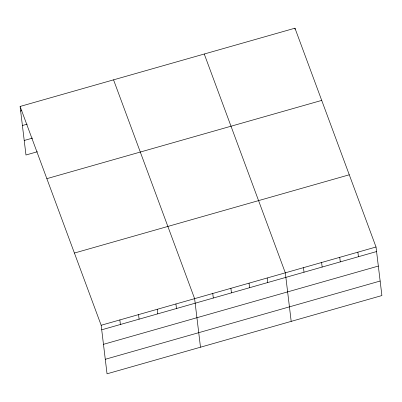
<?xml version="1.0" encoding="UTF-8"?>
<svg xmlns="http://www.w3.org/2000/svg" width="402" height="402" viewBox="0 0 402 402"><rect width="100%" height="100%" fill="white"/><g stroke="black" fill="none" stroke-linecap="round" stroke-linejoin="round"><path stroke-width="0.6" d="M20.1 106.45L294.962 28.19L376.026 247.004L381.9 295.55L107.038 373.81L101.163 325.258L20.1 106.45L25.974 154.996L37.431 151.735M20.653 110.997L21.854 110.656M22.406 125.514L27.23 124.143M24.215 140.479L32.657 138.072M46.853 178.654L321.711 100.399M74.415 253.049L349.273 174.795M101.163 325.258L376.026 247.004M101.716 329.806L376.573 251.551M103.475 344.328L378.332 266.069M105.284 359.287L380.141 281.033M204.256 54.019L285.319 272.827L291.194 321.374M113.55 79.842L194.618 298.651L200.492 347.202M357.886 252.165L358.433 256.717M339.745 257.33L340.293 261.878M294.962 28.19L295.098 29.331M321.605 262.496L322.153 267.044M303.46 267.662L304.012 272.209M267.179 277.993L267.732 282.541M249.039 283.159L249.592 287.706M230.899 288.319L231.451 292.867M212.758 293.485L213.306 298.033M175.925 303.972L176.478 308.52M157.237 309.294L157.785 313.841M138.544 314.615L139.097 319.163M119.856 319.937L120.404 324.484"/></g></svg>
